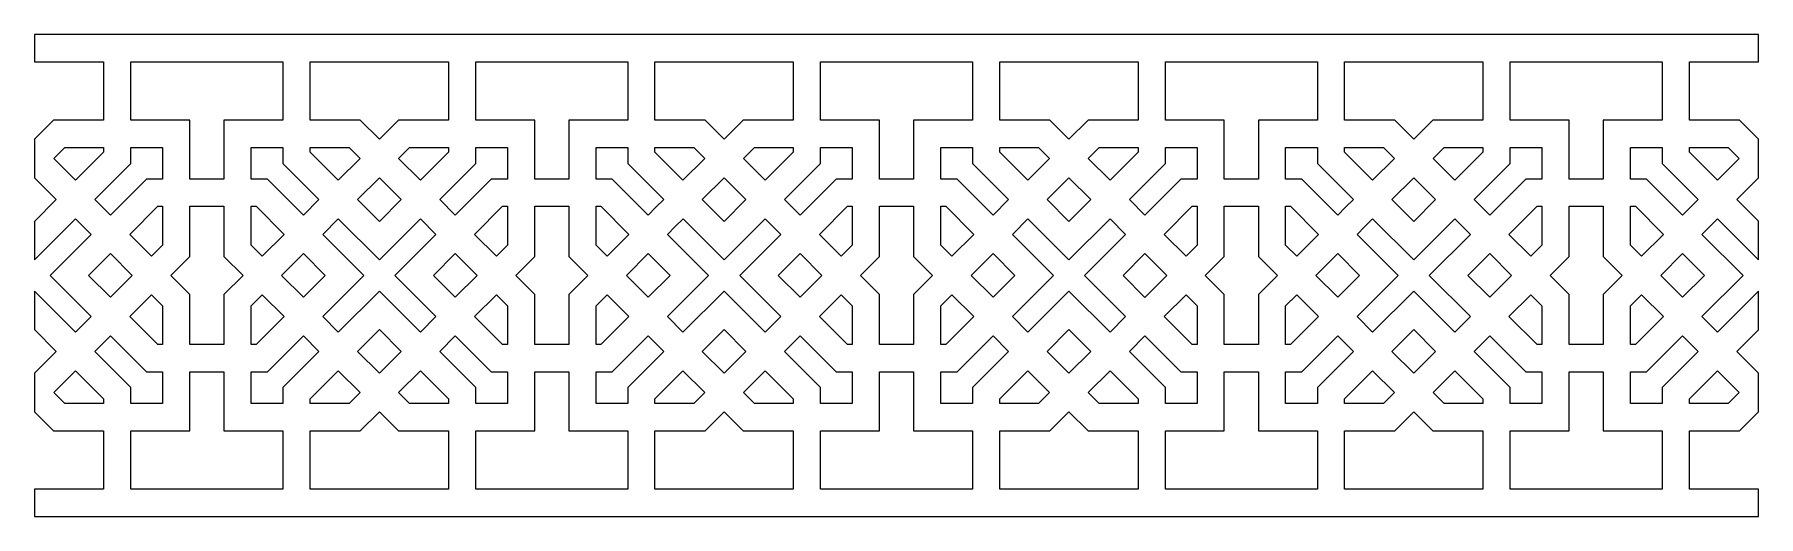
# Model space of a CAD drawing. Header units: inches. Extents: x 0.01 to 8.23, y -6.95 to -4.65.
import ezdxf

# ---------------------------------------------------------------- set-up
doc = ezdxf.new("R2010")
doc.units = ezdxf.units.IN
doc.header["$MEASUREMENT"] = 0
doc.layers.add('Layer 1', color=7, linetype='Continuous')

msp = doc.modelspace()

# ---------------------------------------------------------------- linework, layer by layer
at = {"layer": 'Layer 1', "lineweight": 0}
for points in [[(8.2308, -6.8176), (7.9014, -6.8176), (7.9014, -6.5398), (8.1404, -6.5398), (8.1404, -6.5398), (8.2308, -6.4494), (8.2308, -6.2647), (8.1271, -6.1608), (8.2308, -6.0571), (8.2308, -5.873), (8.035, -6.0689), (7.9609, -5.9948), (8.1571, -5.7986), (7.9609, -5.6024), (8.035, -5.5283), (8.2308, -5.7242), (8.2308, -5.5402), (8.1271, -5.4364), (8.2308, -5.3326), (8.2308, -5.1479), (8.1404, -5.0575), (7.9014, -5.0575), (7.9014, -4.7797), (8.2308, -4.7797), (8.2308, -4.6495), (7.7712, -4.6495), (7.046, -4.6495), (6.126, -4.6495), (5.4011, -4.6495), (4.4812, -4.6495), (3.7559, -4.6495), (2.836, -4.6495), (2.1109, -4.6495), (1.1911, -4.6495), (0.4658, -4.6495), (0.0057, -4.6495), (0.0057, -4.7797), (0.3357, -4.7797), (0.3357, -5.0575), (0.0965, -5.0575), (0.0058, -5.1482), (0.0057, -5.1481), (0.0057, -5.3323), (0.0058, -5.3322), (0.1099, -5.4364), (0.0058, -5.5405), (0.0057, -5.5405), (0.0057, -5.7245), (0.0058, -5.7245), (0.202, -5.5283), (0.2761, -5.6026), (0.0801, -5.7986), (0.2761, -5.9946), (0.202, -6.0689), (0.0058, -5.8727), (0.0057, -5.8728), (0.0057, -6.0568), (0.0058, -6.0567), (0.1099, -6.1608), (0.0058, -6.2649), (0.0057, -6.2649), (0.0057, -6.4491), (0.0058, -6.449), (0.0965, -6.5398), (0.3357, -6.5398), (0.3357, -6.8176), (0.0057, -6.8176), (0.0057, -6.9477), (0.4658, -6.9477), (1.1911, -6.9477), (2.1109, -6.9477), (2.836, -6.9477), (3.7559, -6.9477), (4.4812, -6.9477), (5.4011, -6.9477), (6.126, -6.9477), (7.046, -6.9477), (7.7712, -6.9477), (8.2308, -6.9477), (8.2308, -6.8176)], [(0.4658, -4.7797), (1.1911, -4.7797), (1.1911, -5.0575), (0.9098, -5.0575), (0.9098, -5.3387), (0.747, -5.3387), (0.747, -5.0575), (0.747, -5.0575), (0.4658, -5.0575), (0.4658, -4.7797)], [(1.3213, -4.7797), (1.9808, -4.7797), (1.9808, -5.0575), (1.7417, -5.0575), (1.651, -5.1482), (1.5603, -5.0575), (1.3213, -5.0575), (1.3213, -4.7797)], [(2.1109, -4.7797), (2.836, -4.7797), (2.836, -5.0575), (2.5548, -5.0575), (2.5548, -5.3387), (2.3922, -5.3387), (2.3922, -5.0575), (2.3922, -5.0575), (2.3922, -5.0575), (2.1109, -5.0575), (2.1109, -4.7797)], [(2.9661, -4.7797), (3.6258, -4.7797), (3.6258, -5.0575), (3.3867, -5.0575), (3.3867, -5.0575), (3.3866, -5.0575), (3.2959, -5.1482), (3.2052, -5.0575), (2.9661, -5.0575), (2.9661, -4.7797)], [(3.7559, -4.7797), (4.4812, -4.7797), (4.4812, -5.0575), (4.2, -5.0575), (4.2, -5.3387), (4.0372, -5.3387), (4.0372, -5.0575), (4.0371, -5.0575), (4.0371, -5.0575), (3.7559, -5.0575), (3.7559, -4.7797)], [(4.6114, -4.7797), (5.2709, -4.7797), (5.2709, -5.0575), (5.0319, -5.0575), (4.9411, -5.1482), (4.8504, -5.0575), (4.6114, -5.0575), (4.6114, -4.7797)], [(5.4011, -4.7797), (6.126, -4.7797), (6.126, -5.0575), (5.8448, -5.0575), (5.8448, -5.3387), (5.6823, -5.3387), (5.6823, -5.0575), (5.6823, -5.0575), (5.4011, -5.0575), (5.4011, -4.7797)], [(6.2562, -4.7797), (6.9158, -4.7797), (6.9158, -5.0575), (6.6767, -5.0575), (6.6767, -5.0575), (6.6766, -5.0575), (6.586, -5.1482), (6.4952, -5.0575), (6.2562, -5.0575), (6.2562, -4.7797)], [(7.046, -4.7797), (7.7712, -4.7797), (7.7712, -5.0575), (7.49, -5.0575), (7.49, -5.3387), (7.3272, -5.3387), (7.3272, -5.0575), (7.3271, -5.0575), (7.3271, -5.0575), (7.046, -5.0575), (7.046, -4.7797)], [(0.202, -5.3443), (0.0979, -5.2402), (0.1505, -5.1876), (0.3357, -5.1876), (0.3357, -5.2107), (0.202, -5.3443)], [(0.4658, -5.2646), (0.4658, -5.1876), (0.6169, -5.1876), (0.6169, -5.3387), (0.54, -5.3387), (0.3682, -5.5106), (0.294, -5.4364), (0.4658, -5.2646)], [(1.3628, -5.4364), (1.2888, -5.5104), (1.1171, -5.3387), (1.0401, -5.3387), (1.0401, -5.1876), (1.1911, -5.1876), (1.1911, -5.2645), (1.3628, -5.4364)], [(1.3213, -5.1876), (1.5064, -5.1876), (1.559, -5.2402), (1.4549, -5.3443), (1.3213, -5.2107), (1.3213, -5.1876)], [(1.7431, -5.2402), (1.7956, -5.1876), (1.9808, -5.1876), (1.9808, -5.2107), (1.8472, -5.3443), (1.7431, -5.2402)], [(2.1109, -5.1876), (2.262, -5.1876), (2.262, -5.3387), (2.185, -5.3387), (2.0133, -5.5104), (1.9392, -5.4364), (2.1109, -5.2645), (2.1109, -5.1876)], [(3.0077, -5.4364), (2.9707, -5.4735), (2.9337, -5.5103), (2.762, -5.3387), (2.6848, -5.3387), (2.6848, -5.1876), (2.836, -5.1876), (2.836, -5.2645), (3.0077, -5.4364)], [(2.9661, -5.1876), (3.1513, -5.1876), (3.2039, -5.2402), (3.0997, -5.3443), (2.9661, -5.2107), (2.9661, -5.1876)], [(3.388, -5.2402), (3.4406, -5.1876), (3.6258, -5.1876), (3.6258, -5.2107), (3.4921, -5.3443), (3.388, -5.2402)], [(3.7559, -5.1876), (3.907, -5.1876), (3.907, -5.3387), (3.8301, -5.3387), (3.6584, -5.5106), (3.5842, -5.4364), (3.7559, -5.2646), (3.7559, -5.1876)], [(4.653, -5.4364), (4.5788, -5.5104), (4.4071, -5.3387), (4.3301, -5.3387), (4.3301, -5.1876), (4.4812, -5.1876), (4.4812, -5.2645), (4.653, -5.4364)], [(4.6114, -5.1876), (4.7965, -5.1876), (4.849, -5.2402), (4.745, -5.3443), (4.6114, -5.2107), (4.6114, -5.1876)], [(5.0332, -5.2402), (5.0858, -5.1876), (5.2709, -5.1876), (5.2709, -5.2107), (5.1373, -5.3443), (5.0332, -5.2402)], [(5.4011, -5.1876), (5.5521, -5.1876), (5.5521, -5.3387), (5.475, -5.3387), (5.3033, -5.5103), (5.2293, -5.4364), (5.4011, -5.2645), (5.4011, -5.1876)], [(6.2978, -5.4364), (6.2608, -5.4735), (6.2237, -5.5104), (6.0519, -5.3387), (5.9749, -5.3387), (5.9749, -5.1876), (6.126, -5.1876), (6.126, -5.2645), (6.2978, -5.4364)], [(6.2562, -5.1876), (6.4413, -5.1876), (6.494, -5.2402), (6.3898, -5.3443), (6.2562, -5.2107), (6.2562, -5.1876)], [(6.678, -5.2402), (6.7306, -5.1876), (6.9158, -5.1876), (6.9158, -5.2107), (6.7821, -5.3443), (6.678, -5.2402)], [(7.046, -5.1876), (7.197, -5.1876), (7.197, -5.3387), (7.1202, -5.3387), (6.9484, -5.5106), (6.8741, -5.4364), (7.046, -5.2646), (7.046, -5.1876)], [(7.943, -5.4364), (7.8689, -5.5104), (7.6971, -5.3387), (7.6202, -5.3387), (7.6202, -5.1876), (7.7712, -5.1876), (7.7712, -5.2645), (7.943, -5.4364)], [(7.9014, -5.1876), (8.0865, -5.1876), (8.1391, -5.2402), (8.035, -5.3443), (7.9014, -5.2107), (7.9014, -5.1876)], [(1.7551, -5.4364), (1.651, -5.5405), (1.5469, -5.4364), (1.651, -5.3322), (1.7551, -5.4364)], [(3.4, -5.4364), (3.2959, -5.5405), (3.1918, -5.4364), (3.2959, -5.3322), (3.4, -5.4364)], [(5.0452, -5.4364), (4.9411, -5.5405), (4.8371, -5.4364), (4.9411, -5.3322), (5.0452, -5.4364)], [(6.6901, -5.4364), (6.586, -5.5405), (6.4819, -5.4364), (6.586, -5.3322), (6.6901, -5.4364)], [(0.5642, -5.7066), (0.4603, -5.6026), (0.594, -5.4688), (0.6169, -5.4688), (0.6169, -5.654), (0.5642, -5.7066)], [(0.6563, -5.7986), (0.747, -5.7079), (0.747, -5.4688), (0.9098, -5.4688), (0.9098, -5.7079), (1.0006, -5.7986), (0.9098, -5.8893), (0.9098, -6.1284), (0.747, -6.1284), (0.747, -5.8893), (0.6563, -5.7986)], [(1.0401, -5.654), (1.0401, -5.4688), (1.0631, -5.4688), (1.1967, -5.6024), (1.0926, -5.7066), (1.0401, -5.654)], [(2.2094, -5.7066), (2.1053, -5.6024), (2.239, -5.4688), (2.262, -5.4688), (2.262, -5.654), (2.2094, -5.7066)], [(2.3015, -5.7986), (2.3922, -5.7079), (2.3922, -5.4688), (2.5548, -5.4688), (2.5548, -5.7079), (2.5548, -5.7079), (2.6455, -5.7986), (2.5548, -5.8893), (2.5548, -6.1284), (2.3922, -6.1284), (2.3922, -5.8893), (2.3015, -5.7986)], [(2.6848, -5.654), (2.6848, -5.4688), (2.708, -5.4688), (2.8416, -5.6024), (2.7375, -5.7066), (2.6848, -5.654)], [(3.8544, -5.7066), (3.7504, -5.6026), (3.8841, -5.4688), (3.907, -5.4688), (3.907, -5.654), (3.8544, -5.7066)], [(4.0371, -5.8893), (3.9464, -5.7986), (4.0372, -5.7079), (4.0372, -5.4688), (4.2, -5.4688), (4.2, -5.7079), (4.2907, -5.7986), (4.2, -5.8893), (4.2, -6.1284), (4.0372, -6.1284), (4.0372, -5.8893), (4.0371, -5.8893)], [(4.3301, -5.654), (4.3301, -5.4688), (4.3532, -5.4688), (4.4868, -5.6024), (4.3827, -5.7066), (4.3301, -5.654)], [(5.4995, -5.7066), (5.3954, -5.6024), (5.5289, -5.4688), (5.5521, -5.4688), (5.5521, -5.654), (5.4995, -5.7066)], [(5.5916, -5.7986), (5.6823, -5.7079), (5.6823, -5.4688), (5.8448, -5.4688), (5.8448, -5.7079), (5.8448, -5.7079), (5.9355, -5.7986), (5.8448, -5.8893), (5.8448, -6.1284), (5.6823, -6.1284), (5.6823, -5.8893), (5.5916, -5.7986)], [(5.9749, -5.654), (5.9749, -5.4688), (5.9981, -5.4688), (6.1317, -5.6024), (6.0276, -5.7066), (5.9749, -5.654)], [(7.1443, -5.7066), (7.0404, -5.6026), (7.1741, -5.4688), (7.197, -5.4688), (7.197, -5.654), (7.1443, -5.7066)], [(7.3271, -5.8893), (7.2364, -5.7986), (7.3272, -5.7079), (7.3272, -5.4688), (7.49, -5.4688), (7.49, -5.7079), (7.49, -5.7079), (7.5807, -5.7986), (7.49, -5.8893), (7.49, -6.1284), (7.3272, -6.1284), (7.3272, -5.8893), (7.3271, -5.8893)], [(7.6202, -5.654), (7.6202, -5.4688), (7.6432, -5.4688), (7.7768, -5.6024), (7.6728, -5.7066), (7.6202, -5.654)], [(1.651, -5.8727), (1.4549, -6.0689), (1.3808, -5.9948), (1.5769, -5.7986), (1.3808, -5.6024), (1.4549, -5.5283), (1.651, -5.7245), (1.8472, -5.5283), (1.9212, -5.6024), (1.7251, -5.7986), (1.9212, -5.9948), (1.8472, -6.0688), (1.651, -5.8727)], [(3.2959, -5.8727), (3.0997, -6.0689), (3.0257, -5.9948), (3.2219, -5.7986), (3.0257, -5.6024), (3.0627, -5.5655), (3.0999, -5.5283), (3.2959, -5.7245), (3.4921, -5.5283), (3.5662, -5.6026), (3.3703, -5.7986), (3.5662, -5.9946), (3.4921, -6.0689), (3.2959, -5.8727)], [(4.9411, -5.8727), (4.745, -6.0689), (4.6709, -5.9948), (4.8671, -5.7986), (4.6709, -5.6024), (4.745, -5.5283), (4.9411, -5.7245), (5.1373, -5.5283), (5.2113, -5.6024), (5.0151, -5.7986), (5.2113, -5.9948), (5.1373, -6.0688), (4.9411, -5.8727)], [(6.586, -5.8727), (6.3898, -6.0689), (6.3157, -5.9948), (6.5119, -5.7986), (6.3157, -5.6024), (6.3527, -5.5655), (6.3898, -5.5283), (6.586, -5.7245), (6.7821, -5.5283), (6.8562, -5.6026), (6.6602, -5.7986), (6.8562, -5.9946), (6.7821, -6.0689), (6.586, -5.8727)], [(0.2642, -5.7986), (0.3682, -5.6945), (0.4722, -5.7986), (0.3682, -5.9026), (0.2642, -5.7986)], [(1.1847, -5.7986), (1.2888, -5.6944), (1.3928, -5.7986), (1.2888, -5.9027), (1.1847, -5.7986)], [(1.9093, -5.7986), (2.0133, -5.6944), (2.1174, -5.7986), (2.0133, -5.9027), (1.9093, -5.7986)], [(2.8295, -5.7986), (2.9337, -5.6944), (3.0378, -5.7986), (2.9337, -5.9027), (2.8295, -5.7986)], [(3.5543, -5.7986), (3.6584, -5.6945), (3.7623, -5.7986), (3.6584, -5.9026), (3.5543, -5.7986)], [(4.4748, -5.7986), (4.5788, -5.6944), (4.683, -5.7986), (4.5788, -5.9027), (4.4748, -5.7986)], [(5.1992, -5.7986), (5.3033, -5.6944), (5.4076, -5.7986), (5.3033, -5.9028), (5.1992, -5.7986)], [(6.1195, -5.7986), (6.2237, -5.6944), (6.3277, -5.7986), (6.2237, -5.9027), (6.1195, -5.7986)], [(6.8443, -5.7986), (6.9484, -5.6945), (7.0523, -5.7986), (6.9484, -5.9026), (6.8443, -5.7986)], [(7.973, -5.7986), (7.8689, -5.9027), (7.7648, -5.7986), (7.8689, -5.6944), (7.973, -5.7986)], [(0.6169, -5.9432), (0.6169, -6.1284), (0.594, -6.1284), (0.4602, -5.9946), (0.5642, -5.8907), (0.6169, -5.9432)], [(1.0926, -5.8907), (1.1967, -5.9948), (1.0631, -6.1284), (1.0401, -6.1284), (1.0401, -5.9432), (1.0926, -5.8907)], [(2.2094, -5.8907), (2.262, -5.9432), (2.262, -6.1284), (2.239, -6.1284), (2.1053, -5.9948), (2.2094, -5.8907)], [(2.7375, -5.8907), (2.8417, -5.9948), (2.708, -6.1284), (2.6848, -6.1284), (2.6848, -5.9432), (2.7375, -5.8907)], [(3.8544, -5.8907), (3.907, -5.9432), (3.907, -6.1284), (3.8841, -6.1284), (3.7504, -5.9946), (3.8544, -5.8907)], [(4.3827, -5.8907), (4.4868, -5.9948), (4.3532, -6.1284), (4.3301, -6.1284), (4.3301, -5.9432), (4.3827, -5.8907)], [(5.4995, -5.8907), (5.5521, -5.9432), (5.5521, -6.1284), (5.5289, -6.1284), (5.3954, -5.9948), (5.4995, -5.8907)], [(6.0276, -5.8907), (6.1317, -5.9948), (5.9981, -6.1284), (5.9749, -6.1284), (5.9749, -5.9432), (6.0276, -5.8907)], [(7.1443, -5.8907), (7.197, -5.9432), (7.197, -6.1284), (7.1741, -6.1284), (7.0404, -5.9946), (7.1443, -5.8907)], [(7.6728, -5.8907), (7.7768, -5.9948), (7.6432, -6.1284), (7.6202, -6.1284), (7.6202, -5.9432), (7.6728, -5.8907)], [(1.5469, -6.1608), (1.651, -6.0567), (1.7551, -6.1608), (1.651, -6.2649), (1.5469, -6.1608)], [(3.1918, -6.1608), (3.2959, -6.0567), (3.4, -6.1608), (3.2959, -6.2649), (3.1918, -6.1608)], [(4.8371, -6.1608), (4.9411, -6.0567), (5.0452, -6.1608), (4.9411, -6.2649), (4.8371, -6.1608)], [(6.4819, -6.1608), (6.586, -6.0567), (6.6901, -6.1608), (6.586, -6.2649), (6.4819, -6.1608)], [(0.294, -6.1608), (0.3682, -6.0867), (0.54, -6.2586), (0.6169, -6.2586), (0.6169, -6.4096), (0.4658, -6.4096), (0.4658, -6.3326), (0.294, -6.1608)], [(1.1911, -6.4096), (1.0401, -6.4096), (1.0401, -6.2586), (1.1171, -6.2586), (1.2888, -6.0868), (1.3628, -6.1608), (1.1911, -6.3326), (1.1911, -6.4096)], [(1.9392, -6.1608), (2.0133, -6.0868), (2.185, -6.2586), (2.262, -6.2586), (2.262, -6.4096), (2.1109, -6.4096), (2.1109, -6.3326), (1.9392, -6.1608)], [(2.836, -6.4096), (2.6848, -6.4096), (2.6848, -6.2586), (2.762, -6.2586), (2.9337, -6.0869), (3.0077, -6.1608), (2.836, -6.3326), (2.836, -6.4096)], [(3.5842, -6.1608), (3.6584, -6.0867), (3.8301, -6.2586), (3.907, -6.2586), (3.907, -6.4096), (3.7559, -6.4096), (3.7559, -6.3326), (3.5842, -6.1608)], [(4.4812, -6.4096), (4.3301, -6.4096), (4.3301, -6.2586), (4.4071, -6.2586), (4.5788, -6.0868), (4.653, -6.1608), (4.4812, -6.3326), (4.4812, -6.4096)], [(5.2293, -6.1608), (5.3033, -6.0869), (5.475, -6.2586), (5.5521, -6.2586), (5.5521, -6.4096), (5.4011, -6.4096), (5.4011, -6.3326), (5.2293, -6.1608)], [(6.126, -6.4096), (5.9749, -6.4096), (5.9749, -6.2586), (6.0519, -6.2586), (6.2237, -6.0868), (6.2978, -6.1608), (6.126, -6.3326), (6.126, -6.4096)], [(6.8741, -6.1608), (6.9484, -6.0867), (7.1202, -6.2586), (7.197, -6.2586), (7.197, -6.4096), (7.046, -6.4096), (7.046, -6.3326), (6.8741, -6.1608)], [(7.7712, -6.4096), (7.6202, -6.4096), (7.6202, -6.2586), (7.6971, -6.2586), (7.8689, -6.0868), (7.943, -6.1608), (7.7712, -6.3326), (7.7712, -6.4096)], [(0.3357, -6.4096), (0.1505, -6.4096), (0.0979, -6.357), (0.202, -6.2529), (0.3357, -6.3865), (0.3357, -6.4096)], [(1.1911, -6.8176), (0.4658, -6.8176), (0.4658, -6.5398), (0.747, -6.5398), (0.747, -6.2586), (0.9098, -6.2586), (0.9098, -6.5398), (0.9098, -6.5398), (1.1911, -6.5398), (1.1911, -6.8176)], [(1.559, -6.357), (1.5064, -6.4096), (1.3213, -6.4096), (1.3213, -6.3865), (1.4549, -6.2529), (1.559, -6.357)], [(1.9808, -6.4096), (1.7956, -6.4096), (1.7431, -6.357), (1.8472, -6.2529), (1.9808, -6.3865), (1.9808, -6.4096)], [(2.836, -6.8176), (2.1109, -6.8176), (2.1109, -6.5398), (2.3922, -6.5398), (2.3922, -6.2586), (2.5548, -6.2586), (2.5548, -6.5398), (2.836, -6.5398), (2.836, -6.8176)], [(3.2039, -6.357), (3.1513, -6.4096), (2.9661, -6.4096), (2.9661, -6.3865), (3.0997, -6.2529), (3.2039, -6.357)], [(3.6258, -6.4096), (3.4406, -6.4096), (3.388, -6.357), (3.4921, -6.2529), (3.6258, -6.3865), (3.6258, -6.4096)], [(4.4812, -6.8176), (3.7559, -6.8176), (3.7559, -6.5398), (4.0372, -6.5398), (4.0372, -6.2586), (4.2, -6.2586), (4.2, -6.5398), (4.4812, -6.5398), (4.4812, -6.8176)], [(4.849, -6.357), (4.7965, -6.4096), (4.6114, -6.4096), (4.6114, -6.3865), (4.745, -6.2529), (4.849, -6.357)], [(5.2709, -6.4096), (5.0859, -6.4096), (5.0332, -6.357), (5.1373, -6.2529), (5.2709, -6.3865), (5.2709, -6.4096)], [(6.126, -6.8176), (5.4011, -6.8176), (5.4011, -6.5398), (5.6823, -6.5398), (5.6823, -6.2586), (5.8448, -6.2586), (5.8448, -6.5398), (6.126, -6.5398), (6.126, -6.8176)], [(6.494, -6.357), (6.4413, -6.4096), (6.2562, -6.4096), (6.2562, -6.3865), (6.3898, -6.2529), (6.494, -6.357)], [(6.9158, -6.4096), (6.7306, -6.4096), (6.678, -6.357), (6.7821, -6.2529), (6.9158, -6.3865), (6.9158, -6.4096)], [(7.7712, -6.8176), (7.046, -6.8176), (7.046, -6.5398), (7.3272, -6.5398), (7.3272, -6.2586), (7.49, -6.2586), (7.49, -6.5398), (7.7712, -6.5398), (7.7712, -6.8176)], [(8.035, -6.2529), (8.1391, -6.357), (8.0865, -6.4096), (7.9014, -6.4096), (7.9014, -6.3865), (8.035, -6.2529)], [(1.9808, -6.8176), (1.3213, -6.8176), (1.3213, -6.5398), (1.5603, -6.5398), (1.5603, -6.5398), (1.651, -6.4491), (1.7417, -6.5398), (1.9808, -6.5398), (1.9808, -6.8176)], [(3.6258, -6.8176), (2.9661, -6.8176), (2.9661, -6.5398), (3.2052, -6.5398), (3.2959, -6.449), (3.3867, -6.5398), (3.6258, -6.5398), (3.6258, -6.8176)], [(5.2709, -6.8176), (4.6114, -6.8176), (4.6114, -6.5398), (4.8504, -6.5398), (4.8504, -6.5398), (4.9411, -6.4491), (5.0319, -6.5398), (5.2709, -6.5398), (5.2709, -6.8176)], [(6.9158, -6.8176), (6.2562, -6.8176), (6.2562, -6.5398), (6.4952, -6.5398), (6.586, -6.449), (6.6767, -6.5398), (6.9158, -6.5398), (6.9158, -6.8176)]]:
    msp.add_lwpolyline(points, dxfattribs=at)

doc.saveas('drawing.dxf')
